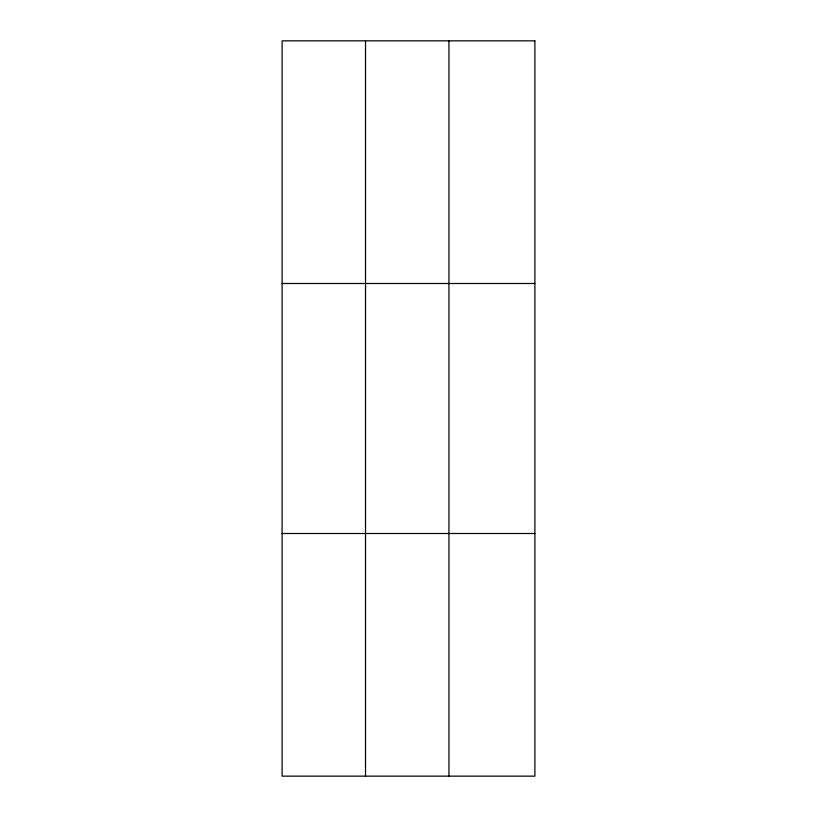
<?xml version="1.0" encoding="UTF-8"?>
<svg xmlns="http://www.w3.org/2000/svg" width="817" height="817" viewBox="0 0 817 817"><rect width="100%" height="100%" fill="white"/><g stroke="black" fill="none" stroke-linecap="round" stroke-linejoin="round"><path stroke-width="1.23" d="M365.526 776.15L365.526 40.85M448.942 776.15L448.942 40.85M282.11 283.499L534.89 283.499M282.11 533.501L534.89 533.501M534.89 40.85L534.89 776.15L282.11 776.15L282.11 40.85L534.89 40.85"/></g></svg>
